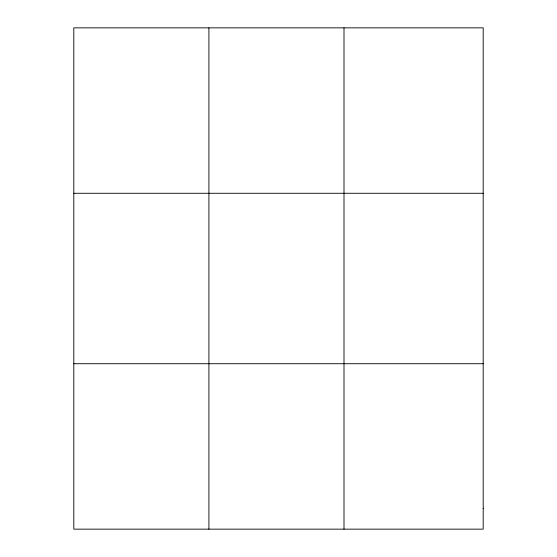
<?xml version="1.0" encoding="UTF-8"?>
<svg xmlns="http://www.w3.org/2000/svg" width="557" height="557" viewBox="0 0 557 557"><rect width="100%" height="100%" fill="white"/><g stroke="black" fill="none" stroke-linecap="round" stroke-linejoin="round"><path stroke-width="0.84" d="M208.903 529.15L208.903 27.85M344.003 529.15L344.003 27.85M73.803 193.279L483.198 193.279M73.803 363.721L483.198 363.721M483.198 508.471L483.198 529.15L73.803 529.15L73.803 27.85L483.198 27.85L483.198 508.471"/></g></svg>
